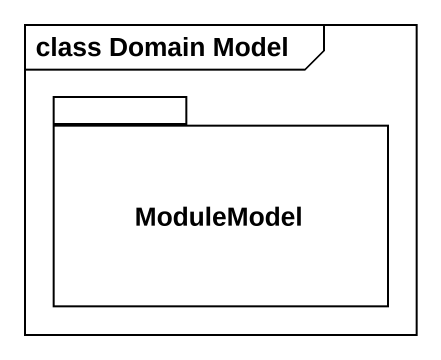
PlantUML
@startuml
mainframe class Domain Model
package ModuleModel {
}
@enduml
